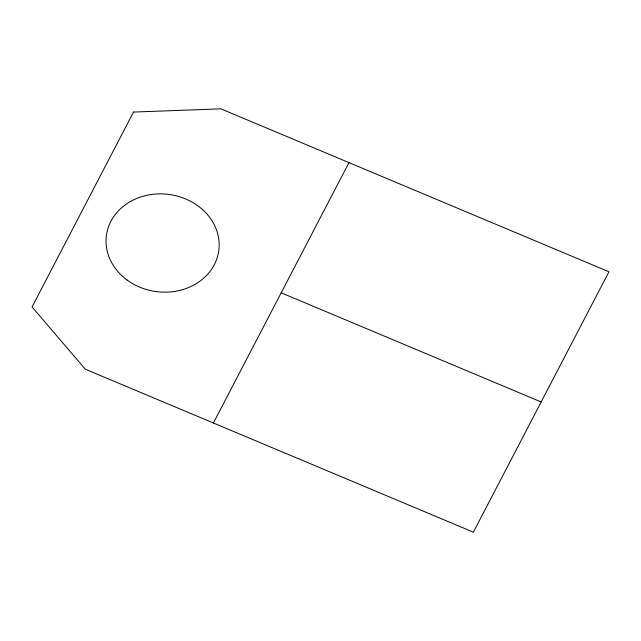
<?xml version="1.0" encoding="UTF-8"?>
<svg xmlns="http://www.w3.org/2000/svg" width="641" height="641" viewBox="0 0 641 641"><rect width="100%" height="100%" fill="white"/><g stroke="black" fill="none" stroke-linecap="round" stroke-linejoin="round"><path stroke-width="0.96" d="M213.397 422.996L348.976 162.622M281.191 292.809L541.164 401.971M133.52 112.063L32.05 306.943L85.309 369.216L473.37 532.166L608.95 271.784L220.889 108.834L133.52 112.063M127.046 279.997A56.696 48.996 7.8 0 0 218.477 252.57A56.696 48.996 7.8 0 0 142.286 196.483A56.696 48.996 7.8 0 0 127.046 279.997"/></g></svg>
